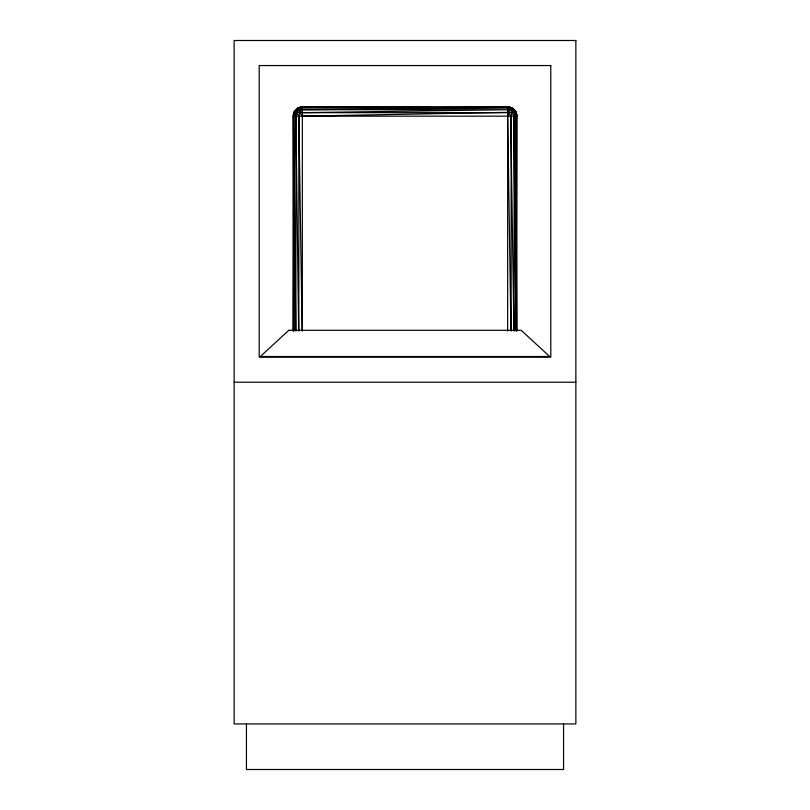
<?xml version="1.0" encoding="UTF-8"?>
<svg xmlns="http://www.w3.org/2000/svg" width="810" height="810" viewBox="0 0 810 810"><rect width="100%" height="100%" fill="white"/><g stroke="black" fill="none" stroke-linecap="round" stroke-linejoin="round"><path stroke-width="1.21" d="M293.23 330.51L293.625 174.282M516.375 288.127L516.77 116.154C516.891 111.284 512.527 106.93 507.657 107.041L302.343 107.041C297.473 106.93 293.109 111.284 293.23 116.154L293.23 331.077M293.939 115.81L293.919 331.077M294.688 112.327L294.82 111.658A9.973 6.531 45 0 1 295.174 110.727M302.231 107.062A9.285 2.865 -89.9 0 0 301.269 107.75A9.214 2.855 89.9 0 0 300.348 109.694L300.135 110.514A9.315 2.875 -90 0 0 299.74 112.681L302.343 116.154L507.728 112.347M512.831 109.937L512.71 110.444A9.973 2.167 -56.8 0 1 512.315 111.648L511.829 112.995A9.406 3.432 -71.2 0 1 511.242 115.81M508.265 109.968L508.558 109.208A9.629 1.488 -75.2 0 1 509.217 108.003L509.308 107.862M302.019 107.062A9.285 8.485 89.6 0 0 299.153 107.74A9.295 8.485 -89.8 0 0 296.46 109.715L295.508 110.444A9.973 8.14 22.4 0 0 294.465 111.658L293.666 113.643A10.064 6.824 22.5 0 0 293.666 115.081L295.731 330.51M295.933 115.81A9.416 6.601 -79.9 0 1 296.278 114.028L296.713 112.671A9.295 6.217 90 0 1 297.867 109.968L298.029 109.715A9.295 6.217 -89.9 0 1 299.791 107.892L300.004 107.74A9.285 6.217 89.9 0 1 302.11 107.062M293.807 112.975L293.939 112.651A9.426 0.769 22.5 0 1 294.425 112.63L294.648 112.671A9.214 2.116 18.9 0 1 296.713 112.671A9.214 3.108 11.9 0 1 299.751 112.681A9.214 3.503 3.7 0 1 302.079 112.671L507.657 112.671M295.336 110.444L295.69 109.937M293.838 330.51L293.23 116.154A9.214 9.214 0 0 1 295.913 109.674A9.163 1.367 45.1 0 1 296.44 109.694A9.173 3.858 39.7 0 1 298.019 109.694A9.163 5.69 27.2 0 1 300.348 109.694L300.723 109.218A9.487 4.637 -76.6 0 1 302.14 107.862M296.845 109.208L296.46 109.715A9.295 8.485 -90 0 0 294.789 112.357L294.648 112.671A9.295 8.566 -80.6 0 0 293.939 115.81M510.685 109.937L510.249 110.444A9.963 1.337 -57.4 0 0 509.277 111.679L507.657 116.154L507.657 331.077M302.079 109.947L301.816 110.201A9.68 4.313 -60.1 0 0 300.226 112.013L299.74 112.671A9.295 3.483 -78.4 0 0 298.93 115.81M298.029 109.715L298.617 109.208A9.639 7.837 -64.3 0 1 300.591 108.003L300.925 107.862M297.634 109.937L296.865 110.444A9.963 8.333 -13.7 0 0 295.478 111.658L294.81 113.643A10.004 5.346 39.3 0 0 295.326 115.081L295.893 116.154L298.637 330.51M299.953 109.937L299.173 110.444A9.973 7.077 -40.6 0 0 297.675 111.669L296.713 112.671L297.219 113.653A9.953 2.967 48.9 0 0 298.1 115.081L298.85 116.154L302.1 330.51M298.576 107.862L298.313 108.003A9.629 7.229 67.6 0 0 297.067 108.975M302.343 331.077L302.343 107.072A9.214 9.214 0 0 0 295.903 109.715L296.46 109.208A9.629 8.991 45.1 0 1 298.445 108.003L299.153 107.74A9.214 8.424 89.9 0 1 302.343 107.052L430.363 107.325M299.629 107.862L299.244 108.003A9.639 9.214 -30.4 0 0 297.078 109.208L296.46 109.715A9.173 3.868 39.9 0 1 296.855 109.633M298.799 107.862L299.153 107.74A9.123 4.992 64.2 0 1 299.558 107.669L300.5 107.71M508.852 109.644A9.234 6.298 -17.7 0 1 510.887 109.694A9.173 4.88 -34.5 0 1 512.882 109.704A9.163 2.663 -43 0 1 513.955 109.715L514.228 109.957A9.437 8.819 -22.2 0 1 515.929 112.347M512.608 108.591A9.335 9.133 -90 0 1 513.712 109.472L513.965 109.715A9.214 9.021 -90 0 1 515.889 112.671L515.929 112.661A9.214 1.458 -21.1 0 0 514.451 112.681A9.214 2.673 -15.8 0 0 511.859 112.681A9.305 3.442 -7.4 0 0 509.561 112.62L508.447 112.671A9.143 3.574 -1.3 0 0 507.748 112.59M298.88 107.73A9.133 1.762 67.6 0 1 299.173 107.72L299.234 107.73A9.173 5.012 63.8 0 1 299.659 107.7M508.062 109.715L508.852 109.674M301.371 107.73L301.259 107.74A9.153 7.381 51.8 0 0 300.378 107.689M302.343 112.671L507.657 109.715L302.343 109.715A9.143 6.439 9 0 0 300.348 109.694M302.343 109.715L508.022 107.74A9.214 0.962 90 0 1 508.326 109.745L508.336 109.715M302.231 107.73L507.657 107.041A9.285 9.082 89.8 0 1 510.745 107.619L511.404 107.872A9.406 9.214 -44.8 0 1 513.844 109.472L514.107 109.715A9.214 9.214 0 0 1 516.071 112.671L515.929 112.347A9.447 9.447 0 0 0 514.806 110.514M509.439 116.164L294.394 116.164M514.583 116.164L509.794 116.164M302.343 107.74L507.657 107.74M234.141 382.219L575.859 382.219M514.806 116.164L516.74 116.154L516.729 115.455A9.619 8.596 0 0 0 516.193 113.329L515.19 111.658A9.973 8.414 -4.9 0 0 514.603 111.031M294.222 116.164L293.291 116.164M512.305 108.388A9.031 8.829 -89.8 0 0 511.069 107.74A9.123 3.442 -66.2 0 0 510.482 107.73A9.123 6.288 -58.9 0 0 509.399 107.73L509.267 107.73A9.133 8.009 -36.2 0 0 508.022 107.781A9.224 0.668 -85.7 0 0 507.657 109.806M508.002 107.062A9.285 9.082 -89.7 0 1 511.069 107.74L511.069 107.74A9.285 9.082 89.8 0 1 514.026 109.755L514.198 109.968A9.295 9.082 89.8 0 1 515.889 112.671L516.051 113.329A9.497 8.039 -40.9 0 1 516.132 115.81M510.857 107.862L511.231 108.003A9.639 9.305 -12 0 1 513.358 109.208L513.965 109.715A9.173 2.683 -43.3 0 0 513.155 109.633M509.763 107.862L510.138 108.003A9.629 8.707 53.6 0 1 510.502 108.175M510.492 107.71A9.123 6.318 -59.5 0 0 509.409 107.7A9.285 4.637 89.9 0 0 507.829 107.062A9.285 7.513 -89.9 0 1 510.482 107.74L510.735 107.882A9.295 7.513 89.9 0 1 512.872 109.715L513.064 109.968A9.295 7.513 89.9 0 1 514.461 112.671L514.907 113.319A9.649 7.766 34.2 0 1 515.889 115.445L516.77 330.51M511.282 107.862L511.495 108.003A9.629 5.842 -71.4 0 1 512.588 109.208L512.872 109.715M513.965 109.715L513.712 109.472A9.396 8.728 -67.7 0 0 511.454 107.882M513.925 330.51L510.675 115.445A9.72 3.068 53.4 0 0 509.085 113.319L508.528 112.347M509.399 107.75A9.214 4.607 89.9 0 1 510.877 109.725L510.999 109.968A9.295 4.647 -90 0 1 511.869 112.671L512.396 113.319A9.68 5.802 48.5 0 1 513.753 115.445L515.98 330.51M514.087 109.937L514.289 110.444A9.973 5.285 -51 0 1 514.502 111.669L514.492 113.329A9.477 6.277 -61.9 0 1 514.188 115.81M510.543 107.862L510.604 108.003A9.629 2.389 -74.9 0 1 510.847 109.208L510.877 109.715M515.889 112.671L515.646 112.023A9.497 8.424 -45 0 0 514.34 109.957M515.99 115.81L516.081 331.077M510.918 330.51L507.657 113.683M563.558 723.938L563.558 769.5L246.442 769.5L246.442 723.938M516.77 331.077L516.77 116.154A9.031 9.031 0 0 0 516.659 114.736M514.107 116.154L514.107 331.077M511.15 116.154L511.15 331.077M507.657 108.591L507.657 107.052A9.214 9.214 0 0 1 514.137 109.735M507.657 108.793L507.657 113.339M298.85 116.154L298.85 331.077M295.893 116.154L295.893 331.077M301.725 107.234A9.315 2.875 -90 0 1 302.383 106.981M294.06 112.347A9.447 9.447 0 0 1 295.194 110.514M508.022 107.7A9.214 0.972 -89.9 0 0 507.657 107.052L507.657 107.072A9.285 0.962 89.8 0 1 507.88 107.376M516.203 112.995A9.447 9.447 0 0 1 516.699 115.101M507.728 112.296A9.396 0.689 -79.9 0 1 508.275 109.907M508.386 110.16A9.437 1.002 -90 0 1 508.538 112.286M510.462 107.791A9.133 3.432 -65.3 0 1 511.009 107.75M515.98 112.995A9.437 7.978 -41.1 0 1 516.102 113.673M511.576 108.753A9.629 8.707 53.6 0 1 511.92 108.975M298.293 108.986A9.639 4.202 73.7 0 1 298.505 108.55M298.748 108.175A9.639 4.202 73.7 0 1 298.88 108.014M301.381 107.801A9.143 8.292 20.1 0 1 302.231 107.801M288.816 330.298L260.344 356.501L549.656 356.501L521.184 330.298L288.816 330.298M575.859 40.5L234.141 40.5L234.141 723.938L575.859 723.938L575.859 40.5M550.8 65.559L259.2 65.559L259.2 357.159L550.8 357.159L550.8 65.559"/></g></svg>
